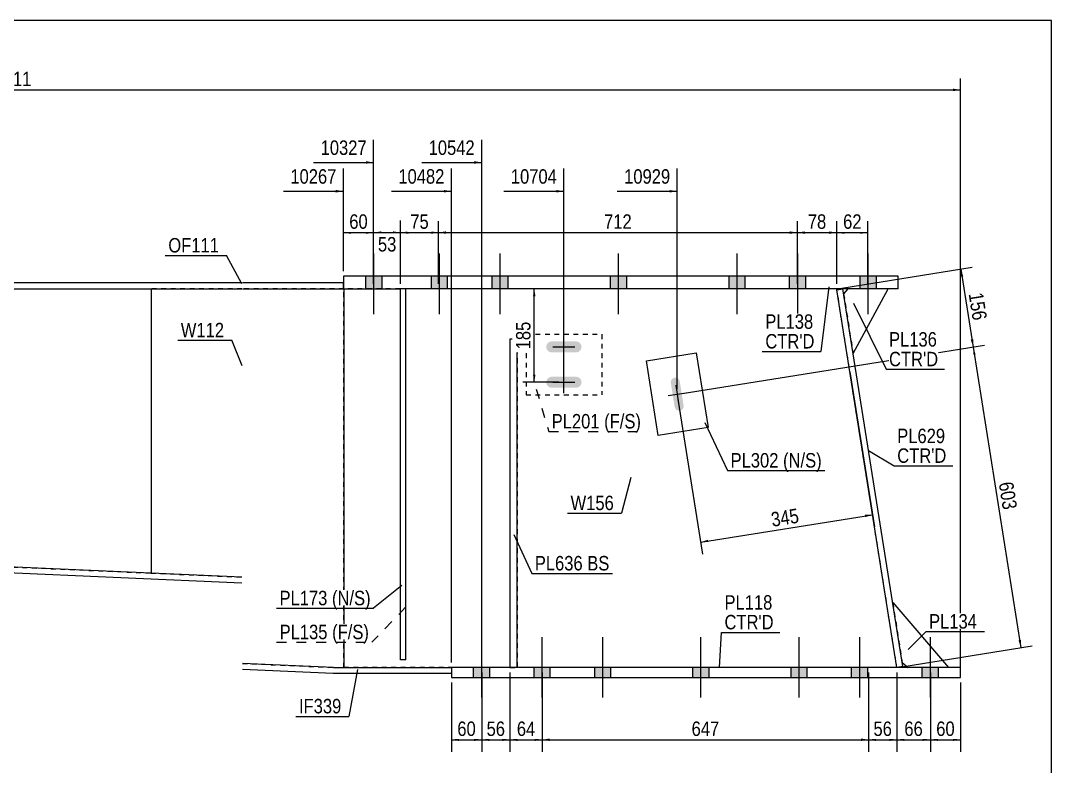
# Model space of a CAD drawing. Header units: millimetres. Extents: x -318 to 94, y -164 to 123.
# Drawn here: x -110.3 to 94, y -24.8 to 123 of the extents above; entities that cross this region are included whole.
import ezdxf

# ---------------------------------------------------------------- set-up
doc = ezdxf.new("R2010")
doc.units = ezdxf.units.MM
doc.linetypes.add('DXK_LINE_DOT1', pattern=[1.8814, 0.9407, -0.9407])
doc.linetypes.add('DXK_LINE_DOT2', pattern=[3.9198, 1.9599, -1.9599])
doc.styles.add('Arial Narrow', font='ARIALN.TTF', dxfattribs={"height": 0.2})

# ---------------------------------------------------------------- blocks, each defined once
blk = doc.blocks.new('Unknown-623327975-1210')
at = {"color": 5, "linetype": 'Continuous'}
for p, q in [((94.02, 122.96), (-315.98, 122.96)), ((94.02, -164.04), (94.02, 122.96))]:
    blk.add_line(p, q, dxfattribs=at)
blk = doc.blocks.new('Bolt-623327975-1234 - 1231')
at = {"linetype": 'Continuous'}
for points in [[(0.55, 57.55), (0.79, 57.91), (0.87, 58.33), (0.79, 58.75), (0.55, 59.1), (0.19, 59.34), (-0.23, 59.43), (-5.03, 59.43), (-5.45, 59.34), (-5.8, 59.1), (-6.04, 58.75), (-6.13, 58.33), (-6.04, 57.91), (-5.8, 57.55), (-5.45, 57.31), (-5.03, 57.23), (-0.23, 57.23), (0.19, 57.31)], [(0.55, 50.55), (0.79, 50.91), (0.87, 51.33), (0.79, 51.75), (0.55, 52.1), (0.19, 52.34), (-0.23, 52.43), (-5.03, 52.43), (-5.45, 52.34), (-5.8, 52.1), (-6.04, 51.75), (-6.13, 51.33), (-6.04, 50.91), (-5.8, 50.55), (-5.45, 50.31), (-5.03, 50.23), (-0.23, 50.23), (0.19, 50.31)]]:
    blk.add_hatch(color=3, dxfattribs=at).paths.add_polyline_path(points)
at = {"color": 3, "linetype": 'Continuous'}
for p, q in [((-2.63, 56.13), (-2.63, 60.53)), ((-4.83, 58.33), (-0.43, 58.33)), ((-2.63, 49.13), (-2.63, 53.53)), ((-4.83, 51.33), (-0.43, 51.33))]:
    blk.add_line(p, q, dxfattribs=at)
blk = doc.blocks.new('Part-623327975-1257 - 1231')
at = {"color": 7, "linetype": 'DXK_LINE_DOT1'}
for p, q in [((-10.13, 60.83), (-10.13, 48.83)), ((-10.13, 60.83), (4.87, 60.83)), ((4.87, 60.83), (4.87, 48.83)), ((-10.13, 48.83), (4.87, 48.83))]:
    blk.add_line(p, q, dxfattribs=at)
blk = doc.blocks.new('Part-623327975-1428 - 1231')
at = {"color": 7, "linetype": 'DXK_LINE_DOT1'}
for p, q in [((-132.5, 69.83), (-84.45, 69.83)), ((-132.5, 15.63), (-84.45, 13.52))]:
    blk.add_line(p, q, dxfattribs=at)
at = {"color": 2, "linetype": 'Continuous'}
blk.add_line((-84.45, 69.83), (-84.45, 13.52), dxfattribs=at)
blk = doc.blocks.new('Part-623327975-1364 - 1231')
at = {"color": 2, "linetype": 'Continuous'}
for p, q in [((51.49, 69.64), (52.67, 69.83)), ((63.38, -5.17), (51.49, 69.64)), ((64.57, -4.98), (52.67, 69.83)), ((64.57, -4.98), (63.38, -5.17))]:
    blk.add_line(p, q, dxfattribs=at)
blk = doc.blocks.new('Part-623327975-1668 - 1231')
at = {"color": 2, "linetype": 'Continuous'}
for p, q in [((53.67, 69.83), (52.83, 68.84)), ((54.71, 56.99), (61.67, 69.83))]:
    blk.add_line(p, q, dxfattribs=at)
at = {"color": 7, "linetype": 'DXK_LINE_DOT1'}
for p, q in [((61.67, 69.83), (53.67, 69.83)), ((52.83, 68.84), (54.71, 56.99))]:
    blk.add_line(p, q, dxfattribs=at)
blk = doc.blocks.new('Bolt-623327975-1366 - 1231')
at = {"linetype": 'Continuous'}
for points in [[(-17.32, -5.17), (-20.52, -5.17), (-20.52, -7.17), (-17.32, -7.17)], [(-17.32, -5.17), (-20.52, -5.17), (-20.52, -7.17), (-17.32, -7.17)], [(-5.32, -5.17), (-8.52, -5.17), (-8.52, -7.17), (-5.32, -7.17)], [(-5.32, -5.17), (-8.52, -5.17), (-8.52, -7.17), (-5.32, -7.17)], [(6.68, -5.17), (3.48, -5.17), (3.48, -7.17), (6.68, -7.17)], [(6.68, -5.17), (3.48, -5.17), (3.48, -7.17), (6.68, -7.17)], [(26.15, -5.17), (22.95, -5.17), (22.95, -7.17), (26.15, -7.17)], [(26.15, -5.17), (22.95, -5.17), (22.95, -7.17), (26.15, -7.17)], [(45.62, -5.17), (42.42, -5.17), (42.42, -7.17), (45.62, -7.17)], [(45.62, -5.17), (42.42, -5.17), (42.42, -7.17), (45.62, -7.17)], [(57.62, -5.17), (54.42, -5.17), (54.42, -7.17), (57.62, -7.17)], [(57.62, -5.17), (54.42, -5.17), (54.42, -7.17), (57.62, -7.17)], [(71.62, -5.17), (68.42, -5.17), (68.42, -7.17), (71.62, -7.17)], [(71.62, -5.17), (68.42, -5.17), (68.42, -7.17), (71.62, -7.17)]]:
    blk.add_hatch(color=3, dxfattribs=at).paths.add_polyline_path(points)
at = {"color": 3, "linetype": 'Continuous'}
for p, q in [((-18.92, -11.15), (-18.92, 0.83)), ((-18.92, -11.15), (-18.92, 0.83)), ((-6.92, -11.15), (-6.92, 0.83)), ((-6.92, -11.15), (-6.92, 0.83)), ((5.08, -11.15), (5.08, 0.83)), ((5.08, -11.15), (5.08, 0.83)), ((24.55, -11.15), (24.55, 0.83)), ((24.55, -11.15), (24.55, 0.83)), ((44.02, -11.15), (44.02, 0.83)), ((44.02, -11.15), (44.02, 0.83)), ((56.02, -11.15), (56.02, 0.83)), ((56.02, -11.15), (56.02, 0.83)), ((70.02, -11.15), (70.02, 0.83)), ((70.02, -11.15), (70.02, 0.83)), ((-20.52, -7.17), (-20.52, -5.17)), ((-20.52, -7.17), (-20.52, -5.17)), ((-17.32, -7.17), (-17.32, -5.17)), ((-17.32, -7.17), (-17.32, -5.17)), ((-8.52, -7.17), (-8.52, -5.17)), ((-8.52, -7.17), (-8.52, -5.17)), ((-5.32, -7.17), (-5.32, -5.17)), ((-5.32, -7.17), (-5.32, -5.17)), ((3.48, -7.17), (3.48, -5.17)), ((3.48, -7.17), (3.48, -5.17)), ((6.68, -7.17), (6.68, -5.17)), ((6.68, -7.17), (6.68, -5.17)), ((22.95, -7.17), (22.95, -5.17)), ((22.95, -7.17), (22.95, -5.17)), ((26.15, -7.17), (26.15, -5.17)), ((26.15, -7.17), (26.15, -5.17)), ((42.42, -7.17), (42.42, -5.17)), ((42.42, -7.17), (42.42, -5.17)), ((45.62, -7.17), (45.62, -5.17)), ((45.62, -7.17), (45.62, -5.17)), ((54.42, -7.17), (54.42, -5.17)), ((54.42, -7.17), (54.42, -5.17)), ((57.62, -7.17), (57.62, -5.17)), ((57.62, -7.17), (57.62, -5.17)), ((68.42, -7.17), (68.42, -5.17)), ((68.42, -7.17), (68.42, -5.17)), ((71.62, -7.17), (71.62, -5.17)), ((71.62, -7.17), (71.62, -5.17))]:
    blk.add_line(p, q, dxfattribs=at)
blk = doc.blocks.new('Bolt-623327975-1368 - 1231')
at = {"linetype": 'Continuous'}
blk.add_hatch(color=3, dxfattribs=at).paths.add_polyline_path([(19.68, 45.87), (20, 45.72), (20.35, 45.71), (20.68, 45.83), (20.94, 46.07), (21.09, 46.39), (21.1, 46.74), (20.35, 51.48), (20.22, 51.81), (19.99, 52.07), (19.67, 52.21), (19.32, 52.23), (18.99, 52.1), (18.73, 51.87), (18.58, 51.55), (18.57, 51.2), (19.32, 46.46), (19.44, 46.13)])
at = {"color": 3, "linetype": 'Continuous'}
for p, q in [((18.06, 48.68), (21.61, 49.25)), ((19.55, 50.74), (20.12, 47.19))]:
    blk.add_line(p, q, dxfattribs=at)
blk = doc.blocks.new('Part-623327975-1763 - 1231')
at = {"color": 2, "linetype": 'Continuous'}
for p, q in [((76.02, -5.17), (-24.92, -5.17)), ((-24.92, -5.17), (-24.92, -7.17)), ((76.02, -7.17), (76.02, -5.17)), ((-24.92, -7.17), (76.02, -7.17))]:
    blk.add_line(p, q, dxfattribs=at)
blk = doc.blocks.new('Part-623327975-1412 - 1231')
at = {"color": 2, "linetype": 'Continuous'}
for p, q in [((-114.45, 14.84), (-114.5, 13.64)), ((-66.45, 12.73), (-114.45, 14.84)), ((-66.45, 11.53), (-114.5, 13.64)), ((-48.32, -5.17), (-66.35, -4.38)), ((-48.35, -6.37), (-66.35, -5.58)), ((-48.32, -5.17), (-24.92, -5.17)), ((-24.92, -6.37), (-48.35, -6.37))]:
    blk.add_line(p, q, dxfattribs=at)
at = {"color": 7, "linetype": 'DXK_LINE_DOT1'}
blk.add_line((-24.92, -5.17), (-24.92, -6.37), dxfattribs=at)
blk = doc.blocks.new('Part-623327975-1462 - 1231')
at = {"color": 2, "linetype": 'Continuous'}
for p, q in [((13.72, 55.59), (23.59, 57.16)), ((16.07, 40.77), (13.72, 55.59)), ((23.59, 57.16), (25.95, 42.34)), ((25.95, 42.34), (16.07, 40.77))]:
    blk.add_line(p, q, dxfattribs=at)
blk = doc.blocks.new('Part-623327975-1484 - 1231')
at = {"color": 2, "linetype": 'Continuous'}
for p, q in [((-66.45, 71.03), (-114.45, 71.03)), ((-114.45, 69.83), (-114.45, 71.03)), ((-114.45, 69.83), (-66.45, 69.83)), ((-46.34, 71.03), (-66.35, 71.03)), ((-66.35, 69.83), (-46.34, 69.83)), ((-46.34, 69.83), (-46.34, 71.03))]:
    blk.add_line(p, q, dxfattribs=at)
blk = doc.blocks.new('Bolt-623327975-1485 - 1231')
at = {"linetype": 'Continuous'}
for points in [[(-38.74, 72.33), (-41.94, 72.33), (-41.94, 69.83), (-38.74, 69.83)], [(-38.74, 72.33), (-41.94, 72.33), (-41.94, 69.83), (-38.74, 69.83)], [(-25.74, 72.33), (-28.94, 72.33), (-28.94, 69.83), (-25.74, 69.83)], [(-25.74, 72.33), (-28.94, 72.33), (-28.94, 69.83), (-25.74, 69.83)], [(-13.74, 72.33), (-16.94, 72.33), (-16.94, 69.83), (-13.74, 69.83)], [(-13.74, 72.33), (-16.94, 72.33), (-16.94, 69.83), (-13.74, 69.83)], [(9.76, 72.33), (6.56, 72.33), (6.56, 69.83), (9.76, 69.83)], [(9.76, 72.33), (6.56, 72.33), (6.56, 69.83), (9.76, 69.83)], [(33.26, 72.33), (30.06, 72.33), (30.06, 69.83), (33.26, 69.83)], [(33.26, 72.33), (30.06, 72.33), (30.06, 69.83), (33.26, 69.83)], [(45.26, 72.33), (42.06, 72.33), (42.06, 69.83), (45.26, 69.83)], [(45.26, 72.33), (42.06, 72.33), (42.06, 69.83), (45.26, 69.83)], [(59.26, 72.33), (56.06, 72.33), (56.06, 69.83), (59.26, 69.83)], [(59.26, 72.33), (56.06, 72.33), (56.06, 69.83), (59.26, 69.83)]]:
    blk.add_hatch(color=3, dxfattribs=at).paths.add_polyline_path(points)
at = {"color": 3, "linetype": 'Continuous'}
for p, q in [((-40.34, 76.8), (-40.34, 64.83)), ((-40.34, 76.8), (-40.34, 64.83)), ((-27.34, 76.8), (-27.34, 64.83)), ((-27.34, 76.8), (-27.34, 64.83)), ((-15.34, 76.8), (-15.34, 64.83)), ((-15.34, 76.8), (-15.34, 64.83)), ((8.16, 76.8), (8.16, 64.83)), ((8.16, 76.8), (8.16, 64.83)), ((31.66, 76.8), (31.66, 64.83)), ((31.66, 76.8), (31.66, 64.83)), ((43.66, 76.8), (43.66, 64.83)), ((43.66, 76.8), (43.66, 64.83)), ((57.66, 76.8), (57.66, 64.83)), ((57.66, 76.8), (57.66, 64.83)), ((-41.94, 72.33), (-41.94, 69.83)), ((-41.94, 72.33), (-41.94, 69.83)), ((-38.74, 72.33), (-38.74, 69.83)), ((-38.74, 72.33), (-38.74, 69.83)), ((-28.94, 72.33), (-28.94, 69.83)), ((-28.94, 72.33), (-28.94, 69.83)), ((-25.74, 72.33), (-25.74, 69.83)), ((-25.74, 72.33), (-25.74, 69.83)), ((-16.94, 72.33), (-16.94, 69.83)), ((-16.94, 72.33), (-16.94, 69.83)), ((-13.74, 72.33), (-13.74, 69.83)), ((-13.74, 72.33), (-13.74, 69.83)), ((6.56, 72.33), (6.56, 69.83)), ((6.56, 72.33), (6.56, 69.83)), ((9.76, 72.33), (9.76, 69.83)), ((9.76, 72.33), (9.76, 69.83)), ((30.06, 72.33), (30.06, 69.83)), ((30.06, 72.33), (30.06, 69.83)), ((33.26, 72.33), (33.26, 69.83)), ((33.26, 72.33), (33.26, 69.83)), ((42.06, 72.33), (42.06, 69.83)), ((42.06, 72.33), (42.06, 69.83)), ((45.26, 72.33), (45.26, 69.83)), ((45.26, 72.33), (45.26, 69.83)), ((56.06, 72.33), (56.06, 69.83)), ((56.06, 72.33), (56.06, 69.83)), ((59.26, 72.33), (59.26, 69.83)), ((59.26, 72.33), (59.26, 69.83))]:
    blk.add_line(p, q, dxfattribs=at)
blk = doc.blocks.new('Part-623327975-1512 - 1231')
at = {"color": 2, "linetype": 'Continuous'}
for p, q in [((-11.92, 59.83), (-13.32, 59.83)), ((-13.32, 59.83), (-13.32, -5.17)), ((-11.92, -5.17), (-11.92, 59.83))]:
    blk.add_line(p, q, dxfattribs=at)
at = {"color": 7, "linetype": 'DXK_LINE_DOT1'}
blk.add_line((-13.32, -5.17), (-11.92, -5.17), dxfattribs=at)
blk = doc.blocks.new('Part-623327975-1534 - 1231')
at = {"color": 7, "linetype": 'DXK_LINE_DOT1'}
for p, q in [((-11.92, 59.83), (-13.32, 59.83)), ((-13.32, 59.83), (-13.32, -5.17)), ((-11.92, 59.83), (-11.92, -5.17))]:
    blk.add_line(p, q, dxfattribs=at)
blk = doc.blocks.new('Part-623327975-1556 - 1231')
at = {"color": 2, "linetype": 'Continuous'}
for p, q in [((-33.99, 69.83), (-34.99, 69.83)), ((-34.99, -3.67), (-34.99, 69.83)), ((-33.99, -3.67), (-33.99, 69.83)), ((-33.99, -3.67), (-34.99, -3.67))]:
    blk.add_line(p, q, dxfattribs=at)
blk = doc.blocks.new('Part-623327975-1578 - 1231')
at = {"color": 7, "linetype": 'DXK_LINE_DOT1'}
for p, q in [((-33.99, 69.83), (-34.99, 69.83)), ((-34.99, -3.67), (-34.99, 69.83)), ((-33.99, -3.67), (-33.99, 69.83)), ((-33.99, -3.67), (-34.99, -3.67))]:
    blk.add_line(p, q, dxfattribs=at)
blk = doc.blocks.new('Part-623327975-1734 - 1231')
at = {"color": 2, "linetype": 'Continuous'}
blk.add_line((-84.45, 69.83), (-84.45, 13.52), dxfattribs=at)
at = {"color": 7, "linetype": 'DXK_LINE_DOT1'}
for p, q in [((-66.45, 69.83), (-84.45, 69.83)), ((-46.24, 69.83), (-66.35, 69.83)), ((-46.24, -5.17), (-46.24, 69.83)), ((-84.45, 13.52), (-66.45, 12.73)), ((-66.35, -4.38), (-48.32, -5.17)), ((-48.32, -5.17), (-46.24, -5.17))]:
    blk.add_line(p, q, dxfattribs=at)
blk = doc.blocks.new('Part-623327975-1690 - 1231')
at = {"color": 2, "linetype": 'Continuous'}
for p, q in [((-46.24, 69.83), (-46.24, -5.17)), ((51.49, 69.64), (51.46, 69.83))]:
    blk.add_line(p, q, dxfattribs=at)
at = {"color": 7, "linetype": 'DXK_LINE_DOT1'}
for p, q in [((51.46, 69.83), (-46.24, 69.83)), ((63.38, -5.17), (51.49, 69.64)), ((-13.32, -5.17), (-46.24, -5.17)), ((63.38, -5.17), (-11.92, -5.17))]:
    blk.add_line(p, q, dxfattribs=at)
blk = doc.blocks.new('Part-623327975-1792 - 1231')
at = {"color": 2, "linetype": 'Continuous'}
for p, q in [((63.66, 72.33), (-46.34, 72.33)), ((-46.34, 72.33), (-46.34, 69.83)), ((63.66, 69.83), (63.66, 72.33)), ((-46.34, 69.83), (-34.99, 69.83)), ((63.66, 69.83), (-33.99, 69.83))]:
    blk.add_line(p, q, dxfattribs=at)
blk = doc.blocks.new('Part-623327975-3470 - 1231')
at = {"color": 2, "linetype": 'Continuous'}
for p, q in [((62.56, 7.67), (73.6, -5.17)), ((64.44, -4.19), (65.6, -5.17))]:
    blk.add_line(p, q, dxfattribs=at)
at = {"color": 7, "linetype": 'DXK_LINE_DOT1'}
for p, q in [((62.56, 7.67), (64.44, -4.19)), ((73.6, -5.17), (65.6, -5.17))]:
    blk.add_line(p, q, dxfattribs=at)
blk = doc.blocks.new('StraightDimension-623327975-3009 - 1231')
at = {"linetype": 'Continuous'}
blk.add_hatch(color=7, dxfattribs=at).paths.add_polyline_path([(-41.84, 95.11), (-40.34, 94.86), (-41.84, 94.61)])
at = {"color": 7, "linetype": 'Continuous'}
for p, q in [((-40.34, 70.83), (-40.34, 99.36)), ((-52.23, 94.86), (-40.34, 94.86))]:
    blk.add_line(p, q, dxfattribs=at)
at = {"color": 0}
blk.add_wipeout([(-41.11, 95.76), (-41.11, 99.96), (-51.45, 99.96), (-51.45, 95.76)], dxfattribs=at)
at = {"color": 3, "style": 'Arial Narrow'}
blk.add_text('10327', height=2.863, dxfattribs=at).set_placement((-50.85, 96.36))
blk = doc.blocks.new('StraightDimension-623327975-2050 - 1231')
at = {"linetype": 'Continuous'}
for points in [[(-33.49, 80.72), (-34.99, 80.97), (-33.49, 81.22)], [(-28.99, 81.22), (-27.49, 80.97), (-28.99, 80.72)]]:
    blk.add_hatch(color=7, dxfattribs=at).paths.add_polyline_path(points)
at = {"color": 7, "linetype": 'Continuous'}
for p, q in [((-34.99, 70.83), (-34.99, 83.22)), ((-27.49, 70.8), (-27.49, 83.22)), ((-34.99, 80.97), (-27.49, 80.97))]:
    blk.add_line(p, q, dxfattribs=at)
at = {"color": 0}
blk.add_wipeout([(-28.81, 81.12), (-28.81, 85.32), (-33.67, 85.32), (-33.67, 81.12)], dxfattribs=at)
at = {"color": 3, "style": 'Arial Narrow'}
blk.add_text('75', height=2.863, dxfattribs=at).set_placement((-33.07, 81.72))
blk = doc.blocks.new('StraightDimension-623327975-2059 - 1231')
at = {"linetype": 'Continuous'}
for points in [[(-38.84, 80.72), (-40.34, 80.97), (-38.84, 81.22)], [(-36.49, 81.22), (-34.99, 80.97), (-36.49, 80.72)]]:
    blk.add_hatch(color=7, dxfattribs=at).paths.add_polyline_path(points)
at = {"color": 7, "linetype": 'Continuous'}
for p, q in [((-40.34, 70.83), (-40.34, 83.37)), ((-34.99, 70.83), (-34.99, 83.37)), ((-40.34, 80.97), (-34.99, 80.97))]:
    blk.add_line(p, q, dxfattribs=at)
at = {"color": 0}
blk.add_wipeout([(-35.23, 76.62), (-35.23, 80.82), (-40.09, 80.82), (-40.09, 76.62)], dxfattribs=at)
at = {"color": 3, "style": 'Arial Narrow'}
blk.add_text('53', height=2.863, dxfattribs=at).set_placement((-39.49, 77.22))
blk = doc.blocks.new('StraightDimension-623327975-2077 - 1231')
at = {"linetype": 'Continuous'}
for points in [[(-44.84, 80.72), (-46.34, 80.97), (-44.84, 81.22)], [(-41.84, 81.22), (-40.34, 80.97), (-41.84, 80.72)]]:
    blk.add_hatch(color=7, dxfattribs=at).paths.add_polyline_path(points)
at = {"color": 7, "linetype": 'Continuous'}
for p, q in [((-46.34, 73.33), (-46.34, 83.22)), ((-40.34, 70.83), (-40.34, 83.22)), ((-46.34, 80.97), (-40.34, 80.97))]:
    blk.add_line(p, q, dxfattribs=at)
at = {"color": 0}
blk.add_wipeout([(-40.91, 81.12), (-40.91, 85.32), (-45.77, 85.32), (-45.77, 81.12)], dxfattribs=at)
at = {"color": 3, "style": 'Arial Narrow'}
blk.add_text('60', height=2.863, dxfattribs=at).set_placement((-45.17, 81.72))
blk = doc.blocks.new('StraightDimension-623327975-2090 - 1231')
at = {"linetype": 'Continuous'}
for points in [[(52.96, 80.72), (51.46, 80.97), (52.96, 81.22)], [(56.16, 81.22), (57.66, 80.97), (56.16, 80.72)]]:
    blk.add_hatch(color=7, dxfattribs=at).paths.add_polyline_path(points)
at = {"color": 7, "linetype": 'Continuous'}
for p, q in [((51.46, 70.83), (51.46, 83.22)), ((57.66, 70.83), (57.66, 83.22)), ((51.46, 80.97), (57.66, 80.97))]:
    blk.add_line(p, q, dxfattribs=at)
at = {"color": 0}
blk.add_wipeout([(56.99, 81.12), (56.99, 85.32), (52.13, 85.32), (52.13, 81.12)], dxfattribs=at)
at = {"color": 3, "style": 'Arial Narrow'}
blk.add_text('62', height=2.863, dxfattribs=at).set_placement((52.73, 81.72))
blk = doc.blocks.new('StraightDimension-623327975-2103 - 1231')
at = {"linetype": 'Continuous'}
for points in [[(45.16, 80.72), (43.66, 80.97), (45.16, 81.22)], [(49.96, 81.22), (51.46, 80.97), (49.96, 80.72)]]:
    blk.add_hatch(color=7, dxfattribs=at).paths.add_polyline_path(points)
at = {"color": 7, "linetype": 'Continuous'}
for p, q in [((43.66, 70.8), (43.66, 83.22)), ((51.46, 70.83), (51.46, 83.22)), ((43.66, 80.97), (51.46, 80.97))]:
    blk.add_line(p, q, dxfattribs=at)
at = {"color": 0}
blk.add_wipeout([(49.99, 81.12), (49.99, 85.32), (45.13, 85.32), (45.13, 81.12)], dxfattribs=at)
at = {"color": 3, "style": 'Arial Narrow'}
blk.add_text('78', height=2.863, dxfattribs=at).set_placement((45.73, 81.72))
blk = doc.blocks.new('StraightDimension-623327975-2107 - 1231')
at = {"linetype": 'Continuous'}
for points in [[(-25.99, 80.72), (-27.49, 80.97), (-25.99, 81.22)], [(42.16, 81.22), (43.66, 80.97), (42.16, 80.72)]]:
    blk.add_hatch(color=7, dxfattribs=at).paths.add_polyline_path(points)
at = {"color": 7, "linetype": 'Continuous'}
for p, q in [((-27.49, 70.8), (-27.49, 83.22)), ((43.66, 70.8), (43.66, 83.22)), ((-27.49, 80.97), (43.66, 80.97))]:
    blk.add_line(p, q, dxfattribs=at)
at = {"color": 0}
blk.add_wipeout([(11.43, 81.12), (11.43, 85.32), (4.74, 85.32), (4.74, 81.12)], dxfattribs=at)
at = {"color": 3, "style": 'Arial Narrow'}
blk.add_text('712', height=2.863, dxfattribs=at).set_placement((5.34, 81.72))
blk = doc.blocks.new('StraightDimension-623327975-2111 - 1231')
at = {"linetype": 'Continuous'}
for points in [[(-11.82, -19.74), (-13.32, -19.49), (-11.82, -19.24)], [(-8.42, -19.24), (-6.92, -19.49), (-8.42, -19.74)]]:
    blk.add_hatch(color=7, dxfattribs=at).paths.add_polyline_path(points)
at = {"color": 7, "linetype": 'Continuous'}
for p, q in [((-13.32, -6.17), (-13.32, -21.89)), ((-6.92, -6.2), (-6.92, -21.89)), ((-13.32, -19.49), (-6.92, -19.49))]:
    blk.add_line(p, q, dxfattribs=at)
at = {"color": 0}
blk.add_wipeout([(-7.69, -19.34), (-7.69, -15.14), (-12.55, -15.14), (-12.55, -19.34)], dxfattribs=at)
at = {"color": 3, "style": 'Arial Narrow'}
blk.add_text('64', height=2.863, dxfattribs=at).set_placement((-11.95, -18.74))
blk = doc.blocks.new('StraightDimension-623327975-2120 - 1231')
at = {"linetype": 'Continuous'}
for points in [[(-17.42, -19.74), (-18.92, -19.49), (-17.42, -19.24)], [(-14.82, -19.24), (-13.32, -19.49), (-14.82, -19.74)]]:
    blk.add_hatch(color=7, dxfattribs=at).paths.add_polyline_path(points)
at = {"color": 7, "linetype": 'Continuous'}
for p, q in [((-18.92, -6.17), (-18.92, -21.89)), ((-13.32, -6.17), (-13.32, -21.89)), ((-18.92, -19.49), (-13.32, -19.49))]:
    blk.add_line(p, q, dxfattribs=at)
at = {"color": 0}
blk.add_wipeout([(-13.69, -19.34), (-13.69, -15.14), (-18.55, -15.14), (-18.55, -19.34)], dxfattribs=at)
at = {"color": 3, "style": 'Arial Narrow'}
blk.add_text('56', height=2.863, dxfattribs=at).set_placement((-17.95, -18.74))
blk = doc.blocks.new('StraightDimension-623327975-2138 - 1231')
at = {"linetype": 'Continuous'}
for points in [[(-23.42, -19.74), (-24.92, -19.49), (-23.42, -19.24)], [(-20.42, -19.24), (-18.92, -19.49), (-20.42, -19.74)]]:
    blk.add_hatch(color=7, dxfattribs=at).paths.add_polyline_path(points)
at = {"color": 7, "linetype": 'Continuous'}
for p, q in [((-24.92, -8.17), (-24.92, -21.89)), ((-18.92, -6.17), (-18.92, -21.89)), ((-24.92, -19.49), (-18.92, -19.49))]:
    blk.add_line(p, q, dxfattribs=at)
at = {"color": 0}
blk.add_wipeout([(-19.49, -19.34), (-19.49, -15.14), (-24.35, -15.14), (-24.35, -19.34)], dxfattribs=at)
at = {"color": 3, "style": 'Arial Narrow'}
blk.add_text('60', height=2.863, dxfattribs=at).set_placement((-23.75, -18.74))
blk = doc.blocks.new('StraightDimension-623327975-2151 - 1231')
at = {"linetype": 'Continuous'}
for points in [[(-5.42, -19.74), (-6.92, -19.49), (-5.42, -19.24)], [(56.28, -19.24), (57.78, -19.49), (56.28, -19.74)]]:
    blk.add_hatch(color=7, dxfattribs=at).paths.add_polyline_path(points)
at = {"color": 7, "linetype": 'Continuous'}
for p, q in [((-6.92, -6.2), (-6.92, -21.89)), ((57.78, -6.17), (57.78, -21.89)), ((-6.92, -19.49), (57.78, -19.49))]:
    blk.add_line(p, q, dxfattribs=at)
at = {"color": 0}
blk.add_wipeout([(28.77, -19.34), (28.77, -15.14), (22.09, -15.14), (22.09, -19.34)], dxfattribs=at)
at = {"color": 3, "style": 'Arial Narrow'}
blk.add_text('647', height=2.863, dxfattribs=at).set_placement((22.69, -18.74))
blk = doc.blocks.new('StraightDimension-623327975-2156 - 1231')
at = {"linetype": 'Continuous'}
for points in [[(71.52, -19.74), (70.02, -19.49), (71.52, -19.24)], [(74.52, -19.24), (76.02, -19.49), (74.52, -19.74)]]:
    blk.add_hatch(color=7, dxfattribs=at).paths.add_polyline_path(points)
at = {"color": 7, "linetype": 'Continuous'}
for p, q in [((70.02, -6.17), (70.02, -21.89)), ((76.02, -8.17), (76.02, -21.89)), ((70.02, -19.49), (76.02, -19.49))]:
    blk.add_line(p, q, dxfattribs=at)
at = {"color": 0}
blk.add_wipeout([(75.45, -19.34), (75.45, -15.14), (70.59, -15.14), (70.59, -19.34)], dxfattribs=at)
at = {"color": 3, "style": 'Arial Narrow'}
blk.add_text('60', height=2.863, dxfattribs=at).set_placement((71.19, -18.74))
blk = doc.blocks.new('StraightDimension-623327975-2169 - 1231')
at = {"linetype": 'Continuous'}
for points in [[(64.88, -19.74), (63.38, -19.49), (64.88, -19.24)], [(68.52, -19.24), (70.02, -19.49), (68.52, -19.74)]]:
    blk.add_hatch(color=7, dxfattribs=at).paths.add_polyline_path(points)
at = {"color": 7, "linetype": 'Continuous'}
for p, q in [((63.38, -6.17), (63.38, -21.89)), ((70.02, -6.17), (70.02, -21.89)), ((63.38, -19.49), (70.02, -19.49))]:
    blk.add_line(p, q, dxfattribs=at)
at = {"color": 0}
blk.add_wipeout([(69.13, -19.34), (69.13, -15.14), (64.27, -15.14), (64.27, -19.34)], dxfattribs=at)
at = {"color": 3, "style": 'Arial Narrow'}
blk.add_text('66', height=2.863, dxfattribs=at).set_placement((64.87, -18.74))
blk = doc.blocks.new('StraightDimension-623327975-2182 - 1231')
at = {"linetype": 'Continuous'}
for points in [[(59.28, -19.74), (57.78, -19.49), (59.28, -19.24)], [(61.88, -19.24), (63.38, -19.49), (61.88, -19.74)]]:
    blk.add_hatch(color=7, dxfattribs=at).paths.add_polyline_path(points)
at = {"color": 7, "linetype": 'Continuous'}
for p, q in [((57.78, -6.17), (57.78, -21.89)), ((63.38, -6.17), (63.38, -21.89)), ((57.78, -19.49), (63.38, -19.49))]:
    blk.add_line(p, q, dxfattribs=at)
at = {"color": 0}
blk.add_wipeout([(63.01, -19.34), (63.01, -15.14), (58.15, -15.14), (58.15, -19.34)], dxfattribs=at)
at = {"color": 3, "style": 'Arial Narrow'}
blk.add_text('56', height=2.863, dxfattribs=at).set_placement((58.75, -18.74))
blk = doc.blocks.new('StraightDimension-623327975-2933 - 1231')
at = {"linetype": 'Continuous'}
blk.add_hatch(color=7, dxfattribs=at).paths.add_polyline_path([(74.52, 109.49), (76.02, 109.24), (74.52, 108.99)])
at = {"color": 7, "linetype": 'Continuous'}
for p, q in [((76.02, -6.17), (76.02, 111.49)), ((-301.5, 109.24), (76.02, 109.24))]:
    blk.add_line(p, q, dxfattribs=at)
at = {"color": 0}
blk.add_wipeout([(-107.57, 109.39), (-107.57, 113.59), (-117.91, 113.59), (-117.91, 109.39)], dxfattribs=at)
at = {"color": 3, "style": 'Arial Narrow'}
blk.add_text('11511', height=2.863, dxfattribs=at).set_placement((-117.31, 109.99))
blk = doc.blocks.new('StraightDimension-623327975-2960 - 1231')
at = {"linetype": 'Continuous'}
for points in [[(57.05, 25.09), (58.57, 25.08), (57.13, 24.59)], [(26.02, 19.65), (24.5, 19.66), (25.94, 20.14)]]:
    blk.add_hatch(color=7, dxfattribs=at).paths.add_polyline_path(points)
at = {"color": 7, "linetype": 'Continuous'}
for p, q in [((54.07, 53.4), (58.95, 22.71)), ((19.99, 47.98), (24.87, 17.29)), ((24.5, 19.66), (58.57, 25.08))]:
    blk.add_line(p, q, dxfattribs=at)
at = {"color": 0}
blk.add_wipeout([(44.81, 23.04), (44.15, 27.19), (37.55, 26.14), (38.21, 21.99)], dxfattribs=at)
at = {"color": 3, "style": 'Arial Narrow'}
blk.add_text('345', height=2.863, rotation=9.0355, dxfattribs=at).set_placement((38.71, 22.68))
blk = doc.blocks.new('StraightDimension-623327975-3005 - 1231')
at = {"linetype": 'Continuous'}
blk.add_hatch(color=7, dxfattribs=at).paths.add_polyline_path([(18.33, 89.41), (19.83, 89.16), (18.33, 88.91)])
at = {"color": 7, "linetype": 'Continuous'}
for p, q in [((19.83, 49.97), (19.83, 93.66)), ((7.94, 89.16), (19.83, 89.16))]:
    blk.add_line(p, q, dxfattribs=at)
at = {"color": 0}
blk.add_wipeout([(19.06, 90.06), (19.06, 94.26), (8.72, 94.26), (8.72, 90.06)], dxfattribs=at)
at = {"color": 3, "style": 'Arial Narrow'}
blk.add_text('10929', height=2.863, dxfattribs=at).set_placement((9.32, 90.66))
blk = doc.blocks.new('StraightDimension-623327975-3006 - 1231')
at = {"linetype": 'Continuous'}
blk.add_hatch(color=7, dxfattribs=at).paths.add_polyline_path([(-4.13, 89.41), (-2.63, 89.16), (-4.13, 88.91)])
at = {"color": 7, "linetype": 'Continuous'}
for p, q in [((-2.63, 52.3), (-2.63, 93.66)), ((-14.52, 89.16), (-2.63, 89.16))]:
    blk.add_line(p, q, dxfattribs=at)
at = {"color": 0}
blk.add_wipeout([(-3.4, 90.06), (-3.4, 94.26), (-13.74, 94.26), (-13.74, 90.06)], dxfattribs=at)
at = {"color": 3, "style": 'Arial Narrow'}
blk.add_text('10704', height=2.863, dxfattribs=at).set_placement((-13.14, 90.66))
blk = doc.blocks.new('StraightDimension-623327975-3007 - 1231')
at = {"linetype": 'Continuous'}
blk.add_hatch(color=7, dxfattribs=at).paths.add_polyline_path([(-20.42, 95.11), (-18.92, 94.86), (-20.42, 94.61)])
at = {"color": 7, "linetype": 'Continuous'}
for p, q in [((-18.92, -6.17), (-18.92, 99.36)), ((-30.81, 94.86), (-18.92, 94.86))]:
    blk.add_line(p, q, dxfattribs=at)
at = {"color": 0}
blk.add_wipeout([(-19.7, 95.76), (-19.7, 99.96), (-30.04, 99.96), (-30.04, 95.76)], dxfattribs=at)
at = {"color": 3, "style": 'Arial Narrow'}
blk.add_text('10542', height=2.863, dxfattribs=at).set_placement((-29.44, 96.36))
blk = doc.blocks.new('StraightDimension-623327975-3008 - 1231')
at = {"linetype": 'Continuous'}
blk.add_hatch(color=7, dxfattribs=at).paths.add_polyline_path([(-26.42, 89.41), (-24.92, 89.16), (-26.42, 88.91)])
at = {"color": 7, "linetype": 'Continuous'}
for p, q in [((-24.92, -4.17), (-24.92, 93.66)), ((-36.81, 89.16), (-24.92, 89.16))]:
    blk.add_line(p, q, dxfattribs=at)
at = {"color": 0}
blk.add_wipeout([(-25.7, 90.06), (-25.7, 94.26), (-36.04, 94.26), (-36.04, 90.06)], dxfattribs=at)
at = {"color": 3, "style": 'Arial Narrow'}
blk.add_text('10482', height=2.863, dxfattribs=at).set_placement((-35.44, 90.66))
blk = doc.blocks.new('StraightDimension-623327975-3010 - 1231')
at = {"linetype": 'Continuous'}
blk.add_hatch(color=7, dxfattribs=at).paths.add_polyline_path([(-47.84, 89.41), (-46.34, 89.16), (-47.84, 88.91)])
at = {"color": 7, "linetype": 'Continuous'}
for p, q in [((-46.34, 73.33), (-46.34, 93.66)), ((-58.23, 89.16), (-46.34, 89.16))]:
    blk.add_line(p, q, dxfattribs=at)
at = {"color": 0}
blk.add_wipeout([(-47.11, 90.06), (-47.11, 94.26), (-57.45, 94.26), (-57.45, 90.06)], dxfattribs=at)
at = {"color": 3, "style": 'Arial Narrow'}
blk.add_text('10267', height=2.863, dxfattribs=at).set_placement((-56.85, 90.66))
blk = doc.blocks.new('StraightDimension-623327975-4069 - 1231')
at = {"linetype": 'Continuous'}
for points in [[(78.51, 56.78), (78.52, 58.3), (79, 56.86)], [(88, 0.26), (87.99, -1.26), (87.51, 0.18)]]:
    blk.add_hatch(color=7, dxfattribs=at).paths.add_polyline_path(points)
at = {"color": 7, "linetype": 'Continuous'}
for p, q in [((20.82, 49.12), (80.74, 58.65)), ((78.52, 58.3), (87.99, -1.26)), ((64.37, -5.02), (90.21, -0.91))]:
    blk.add_line(p, q, dxfattribs=at)
at = {"color": 0}
blk.add_wipeout([(83.93, 25.24), (88.08, 25.9), (87.03, 32.5), (82.88, 31.84)], dxfattribs=at)
at = {"color": 3, "style": 'Arial Narrow'}
blk.add_text('603', height=2.863, rotation=-80.9647, dxfattribs=at).set_placement((83.57, 31.35))
blk = doc.blocks.new('StraightDimension-623327975-4070 - 1231')
at = {"linetype": 'Continuous'}
for points in [[(76.05, 72.22), (76.07, 73.74), (76.55, 72.3)], [(78.53, 59.82), (78.52, 58.3), (78.04, 59.74)]]:
    blk.add_hatch(color=7, dxfattribs=at).paths.add_polyline_path(points)
at = {"color": 7, "linetype": 'Continuous'}
for p, q in [((52.45, 69.98), (78.29, 74.09)), ((76.07, 73.74), (78.52, 58.3)), ((20.82, 49.12), (80.74, 58.65))]:
    blk.add_line(p, q, dxfattribs=at)
at = {"color": 0}
blk.add_wipeout([(77.97, 62.74), (82.11, 63.4), (81.06, 70), (76.92, 69.34)], dxfattribs=at)
at = {"color": 3, "style": 'Arial Narrow'}
blk.add_text('156', height=2.863, rotation=-80.9647, dxfattribs=at).set_placement((77.6, 68.85))
blk = doc.blocks.new('StraightDimension-623327975-4117 - 1231')
at = {"linetype": 'Continuous'}
for points in [[(-8.75, 68.33), (-8.5, 69.83), (-8.25, 68.33)], [(-8.25, 52.83), (-8.5, 51.33), (-8.75, 52.83)]]:
    blk.add_hatch(color=7, dxfattribs=at).paths.add_polyline_path(points)
at = {"color": 7, "linetype": 'Continuous'}
for p, q in [((-3.63, 69.83), (-10.75, 69.83)), ((-8.5, 51.33), (-8.5, 69.83)), ((-3.63, 51.33), (-10.75, 51.33))]:
    blk.add_line(p, q, dxfattribs=at)
at = {"color": 0}
blk.add_wipeout([(-8.65, 63.92), (-12.85, 63.92), (-12.85, 57.24), (-8.65, 57.24)], dxfattribs=at)
at = {"color": 3, "style": 'Arial Narrow'}
blk.add_text('185', height=2.863, rotation=90.0002, dxfattribs=at).set_placement((-9.25, 57.84))
blk = doc.blocks.new('Mark-623327975-1408 - 1231')
at = {"color": 7, "linetype": 'Continuous'}
blk.add_line((-43.53, -5.56), (-45.23, -14.86), dxfattribs=at)
at = {"color": 0}
blk.add_wipeout([(-46.73, -14.26), (-46.73, -11.26), (-55.14, -11.26), (-55.14, -14.26)], dxfattribs=at)
blk.add_wipeout([(-46.73, -14.26), (-46.73, -11.26), (-55.14, -11.26), (-55.14, -14.26)], dxfattribs=at)
at = {"color": 7, "linetype": 'Continuous'}
blk.add_line((-55.74, -14.86), (-45.23, -14.86), dxfattribs=at)
at = {"color": 3, "style": 'Arial Narrow'}
blk.add_text('IF339', height=2.863, dxfattribs=at).set_placement((-55.14, -14.26))
blk = doc.blocks.new('Mark-623327975-1252 - 1231')
at = {"color": 0}
blk.add_wipeout([(4.46, 42.17), (4.46, 45.17), (-5.04, 45.17), (-5.04, 42.17)], dxfattribs=at)
blk.add_wipeout([(4.46, 42.17), (4.46, 45.17), (-5.04, 45.17), (-5.04, 42.17)], dxfattribs=at)
at = {"color": 7, "linetype": 'DXK_LINE_DOT2'}
blk.add_line((-8.1, 49.96), (-5.64, 41.57), dxfattribs=at)
at = {"color": 3, "style": 'Arial Narrow'}
blk.add_text('PL201', height=2.863, dxfattribs=at).set_placement((-5.04, 42.17))
at = {"color": 0}
blk.add_wipeout([(12.66, 42.17), (12.66, 45.17), (5.36, 45.17), (5.36, 42.17)], dxfattribs=at)
blk.add_wipeout([(12.66, 42.17), (12.66, 45.17), (5.36, 45.17), (5.36, 42.17)], dxfattribs=at)
at = {"color": 7, "linetype": 'DXK_LINE_DOT2'}
blk.add_line((-5.64, 41.57), (13.26, 41.57), dxfattribs=at)
at = {"color": 3, "style": 'Arial Narrow'}
for s, p in [('(F/', (5.36, 42.17)), ('S)', (9.37, 42.17))]:
    blk.add_text(s, height=2.863, dxfattribs=at).set_placement(p)
blk = doc.blocks.new('Mark-623327975-1360 - 1231')
at = {"color": 0}
blk.add_wipeout([(72.97, 39.26), (72.97, 42.26), (63.46, 42.26), (63.46, 39.26)], dxfattribs=at)
blk.add_wipeout([(72.97, 39.26), (72.97, 42.26), (63.46, 42.26), (63.46, 39.26)], dxfattribs=at)
blk.add_wipeout([(73.22, 35.36), (73.22, 38.36), (63.46, 38.36), (63.46, 35.36)], dxfattribs=at)
blk.add_wipeout([(73.22, 35.36), (73.22, 38.36), (63.46, 38.36), (63.46, 35.36)], dxfattribs=at)
at = {"color": 7, "linetype": 'Continuous'}
for p, q in [((57.77, 37.78), (62.86, 34.76)), ((62.86, 34.76), (74.47, 34.76))]:
    blk.add_line(p, q, dxfattribs=at)
at = {"color": 3, "style": 'Arial Narrow'}
blk.add_text('PL629', height=2.863, dxfattribs=at).set_placement((63.46, 39.26))
at = {"color": 1, "style": 'Arial Narrow'}
blk.add_text("CTR'D", height=2.863, dxfattribs=at).set_placement((63.46, 35.36))
blk = doc.blocks.new('MarkSet-623327975-2300 - 1231')
at = {"color": 0}
blk.add_wipeout([(1.11, 14.05), (1.11, 17.05), (-8.39, 17.05), (-8.39, 14.05)], dxfattribs=at)
blk.add_wipeout([(1.11, 14.05), (1.11, 17.05), (-8.39, 17.05), (-8.39, 14.05)], dxfattribs=at)
at = {"color": 7, "linetype": 'Continuous'}
blk.add_line((-12.53, 21.19), (-8.99, 13.45), dxfattribs=at)
at = {"color": 3, "style": 'Arial Narrow'}
blk.add_text('PL636', height=2.863, dxfattribs=at).set_placement((-8.39, 14.05))
at = {"color": 0}
blk.add_wipeout([(6.4, 14.05), (6.4, 17.05), (2.01, 17.05), (2.01, 14.05)], dxfattribs=at)
blk.add_wipeout([(6.4, 14.05), (6.4, 17.05), (2.01, 17.05), (2.01, 14.05)], dxfattribs=at)
at = {"color": 7, "linetype": 'Continuous'}
blk.add_line((-8.99, 13.45), (7, 13.45), dxfattribs=at)
at = {"color": 3, "style": 'Arial Narrow'}
blk.add_text('BS', height=2.863, dxfattribs=at).set_placement((2.01, 14.05))
blk = doc.blocks.new('Mark-623327975-1458 - 1231')
at = {"color": 0}
blk.add_wipeout([(39.92, 34.43), (39.92, 37.43), (30.42, 37.43), (30.42, 34.43)], dxfattribs=at)
blk.add_wipeout([(39.92, 34.43), (39.92, 37.43), (30.42, 37.43), (30.42, 34.43)], dxfattribs=at)
at = {"color": 7, "linetype": 'Continuous'}
blk.add_line((25.3, 43.33), (29.82, 33.83), dxfattribs=at)
at = {"color": 3, "style": 'Arial Narrow'}
blk.add_text('PL302', height=2.863, dxfattribs=at).set_placement((30.42, 34.43))
at = {"color": 0}
blk.add_wipeout([(48.49, 34.43), (48.49, 37.43), (40.82, 37.43), (40.82, 34.43)], dxfattribs=at)
blk.add_wipeout([(48.49, 34.43), (48.49, 37.43), (40.82, 37.43), (40.82, 34.43)], dxfattribs=at)
at = {"color": 7, "linetype": 'Continuous'}
blk.add_line((29.82, 33.83), (49.09, 33.83), dxfattribs=at)
at = {"color": 3, "style": 'Arial Narrow'}
for s, p in [('(N/', (40.82, 34.43)), ('S)', (45.2, 34.43))]:
    blk.add_text(s, height=2.863, dxfattribs=at).set_placement(p)
blk = doc.blocks.new('Mark-623327975-1480 - 1231')
at = {"color": 7, "linetype": 'Continuous'}
blk.add_line((-66.45, 70.85), (-69.49, 76.43), dxfattribs=at)
at = {"color": 0}
blk.add_wipeout([(-70.99, 77.03), (-70.99, 80.03), (-81.04, 80.03), (-81.04, 77.03)], dxfattribs=at)
blk.add_wipeout([(-70.99, 77.03), (-70.99, 80.03), (-81.04, 80.03), (-81.04, 77.03)], dxfattribs=at)
at = {"color": 7, "linetype": 'Continuous'}
blk.add_line((-81.64, 76.43), (-69.49, 76.43), dxfattribs=at)
at = {"color": 3, "style": 'Arial Narrow'}
blk.add_text('OF111', height=2.863, dxfattribs=at).set_placement((-81.04, 77.03))
blk = doc.blocks.new('Mark-623327975-1788 - 1231')
at = {"color": 7, "linetype": 'Continuous'}
blk.add_line((49.92, 70.2), (48.31, 57.41), dxfattribs=at)
at = {"color": 0}
blk.add_wipeout([(46.81, 61.91), (46.81, 64.91), (37.31, 64.91), (37.31, 61.91)], dxfattribs=at)
blk.add_wipeout([(46.81, 61.91), (46.81, 64.91), (37.31, 64.91), (37.31, 61.91)], dxfattribs=at)
blk.add_wipeout([(47.06, 58.01), (47.06, 61.01), (37.31, 61.01), (37.31, 58.01)], dxfattribs=at)
blk.add_wipeout([(47.06, 58.01), (47.06, 61.01), (37.31, 61.01), (37.31, 58.01)], dxfattribs=at)
at = {"color": 7, "linetype": 'Continuous'}
blk.add_line((36.71, 57.41), (48.31, 57.41), dxfattribs=at)
at = {"color": 3, "style": 'Arial Narrow'}
blk.add_text('PL138', height=2.863, dxfattribs=at).set_placement((37.31, 61.91))
at = {"color": 1, "style": 'Arial Narrow'}
blk.add_text("CTR'D", height=2.863, dxfattribs=at).set_placement((37.31, 58.01))
blk = doc.blocks.new('Mark-623327975-3498 - 1231')
at = {"color": 0}
blk.add_wipeout([(79.27, 2.53), (79.27, 5.53), (69.77, 5.53), (69.77, 2.53)], dxfattribs=at)
blk.add_wipeout([(79.27, 2.53), (79.27, 5.53), (69.77, 5.53), (69.77, 2.53)], dxfattribs=at)
at = {"color": 7, "linetype": 'Continuous'}
for p, q in [((65.63, -1.6), (69.17, 1.93)), ((69.17, 1.93), (80.77, 1.93))]:
    blk.add_line(p, q, dxfattribs=at)
at = {"color": 3, "style": 'Arial Narrow'}
blk.add_text('PL134', height=2.863, dxfattribs=at).set_placement((69.77, 2.53))
blk = doc.blocks.new('Mark-623327975-1552 - 1231')
at = {"color": 0}
blk.add_wipeout([(-49.5, 7.15), (-49.5, 10.15), (-59, 10.15), (-59, 7.15)], dxfattribs=at)
blk.add_wipeout([(-49.5, 7.15), (-49.5, 10.15), (-59, 10.15), (-59, 7.15)], dxfattribs=at)
at = {"color": 3, "style": 'Arial Narrow'}
blk.add_text('PL173', height=2.863, dxfattribs=at).set_placement((-59, 7.15))
at = {"color": 0}
blk.add_wipeout([(-40.94, 7.15), (-40.94, 10.15), (-48.6, 10.15), (-48.6, 7.15)], dxfattribs=at)
blk.add_wipeout([(-40.94, 7.15), (-40.94, 10.15), (-48.6, 10.15), (-48.6, 7.15)], dxfattribs=at)
at = {"color": 7, "linetype": 'Continuous'}
for p in [(-34.76, 11.06), (-59.6, 6.55)]:
    blk.add_line(p, (-40.34, 6.55), dxfattribs=at)
at = {"color": 3, "style": 'Arial Narrow'}
for s, p in [('(N/', (-48.6, 7.15)), ('S)', (-44.22, 7.15))]:
    blk.add_text(s, height=2.863, dxfattribs=at).set_placement(p)
blk = doc.blocks.new('Mark-623327975-1574 - 1231')
at = {"color": 0}
blk.add_wipeout([(-49.47, 0.43), (-49.47, 3.43), (-58.98, 3.43), (-58.98, 0.43)], dxfattribs=at)
blk.add_wipeout([(-49.47, 0.43), (-49.47, 3.43), (-58.98, 3.43), (-58.98, 0.43)], dxfattribs=at)
at = {"color": 3, "style": 'Arial Narrow'}
blk.add_text('PL135', height=2.863, dxfattribs=at).set_placement((-58.98, 0.43))
at = {"color": 0}
blk.add_wipeout([(-41.27, 0.43), (-41.27, 3.43), (-48.57, 3.43), (-48.57, 0.43)], dxfattribs=at)
blk.add_wipeout([(-41.27, 0.43), (-41.27, 3.43), (-48.57, 3.43), (-48.57, 0.43)], dxfattribs=at)
at = {"color": 7, "linetype": 'DXK_LINE_DOT2'}
for p in [(-34.01, 6.74), (-59.58, -0.17)]:
    blk.add_line(p, (-40.67, -0.17), dxfattribs=at)
at = {"color": 3, "style": 'Arial Narrow'}
for s, p in [('(F/', (-48.57, 0.43)), ('S)', (-44.56, 0.43))]:
    blk.add_text(s, height=2.863, dxfattribs=at).set_placement(p)
blk = doc.blocks.new('Mark-623327975-1664 - 1231')
at = {"color": 0}
blk.add_wipeout([(71.33, 58.39), (71.33, 61.39), (61.83, 61.39), (61.83, 58.39)], dxfattribs=at)
blk.add_wipeout([(71.33, 58.39), (71.33, 61.39), (61.83, 61.39), (61.83, 58.39)], dxfattribs=at)
blk.add_wipeout([(71.58, 54.49), (71.58, 57.49), (61.83, 57.49), (61.83, 54.49)], dxfattribs=at)
blk.add_wipeout([(71.58, 54.49), (71.58, 57.49), (61.83, 57.49), (61.83, 54.49)], dxfattribs=at)
at = {"color": 7, "linetype": 'Continuous'}
for p, q in [((54.8, 66.96), (61.23, 53.89)), ((61.23, 53.89), (72.83, 53.89))]:
    blk.add_line(p, q, dxfattribs=at)
at = {"color": 3, "style": 'Arial Narrow'}
blk.add_text('PL136', height=2.863, dxfattribs=at).set_placement((61.83, 58.39))
at = {"color": 1, "style": 'Arial Narrow'}
blk.add_text("CTR'D", height=2.863, dxfattribs=at).set_placement((61.83, 54.49))
blk = doc.blocks.new('Mark-623327975-1686 - 1231')
at = {"color": 7, "linetype": 'Continuous'}
blk.add_line((10.65, 32.45), (8.79, 25.39), dxfattribs=at)
at = {"color": 0}
blk.add_wipeout([(7.29, 25.99), (7.29, 28.99), (-1.3, 28.99), (-1.3, 25.99)], dxfattribs=at)
blk.add_wipeout([(7.29, 25.99), (7.29, 28.99), (-1.3, 28.99), (-1.3, 25.99)], dxfattribs=at)
at = {"color": 7, "linetype": 'Continuous'}
blk.add_line((-1.9, 25.39), (8.79, 25.39), dxfattribs=at)
at = {"color": 3, "style": 'Arial Narrow'}
blk.add_text('W156', height=2.863, dxfattribs=at).set_placement((-1.3, 25.99))
blk = doc.blocks.new('Mark-623327975-1730 - 1231')
at = {"color": 7, "linetype": 'Continuous'}
blk.add_line((-66.43, 54.61), (-68.48, 59.63), dxfattribs=at)
at = {"color": 0}
blk.add_wipeout([(-69.98, 60.23), (-69.98, 63.23), (-78.57, 63.23), (-78.57, 60.23)], dxfattribs=at)
blk.add_wipeout([(-69.98, 60.23), (-69.98, 63.23), (-78.57, 63.23), (-78.57, 60.23)], dxfattribs=at)
at = {"color": 7, "linetype": 'Continuous'}
blk.add_line((-79.17, 59.63), (-68.48, 59.63), dxfattribs=at)
at = {"color": 3, "style": 'Arial Narrow'}
blk.add_text('W112', height=2.863, dxfattribs=at).set_placement((-78.57, 60.23))
blk = doc.blocks.new('Mark-623327975-1759 - 1231')
at = {"color": 0}
blk.add_wipeout([(38.71, 6.28), (38.71, 9.28), (29.21, 9.28), (29.21, 6.28)], dxfattribs=at)
blk.add_wipeout([(38.71, 6.28), (38.71, 9.28), (29.21, 9.28), (29.21, 6.28)], dxfattribs=at)
blk.add_wipeout([(38.96, 2.38), (38.96, 5.38), (29.21, 5.38), (29.21, 2.38)], dxfattribs=at)
blk.add_wipeout([(38.96, 2.38), (38.96, 5.38), (29.21, 5.38), (29.21, 2.38)], dxfattribs=at)
at = {"color": 7, "linetype": 'Continuous'}
for p, q in [((28.19, -5.17), (28.61, 1.78)), ((28.61, 1.78), (40.21, 1.78))]:
    blk.add_line(p, q, dxfattribs=at)
at = {"color": 3, "style": 'Arial Narrow'}
blk.add_text('PL118', height=2.863, dxfattribs=at).set_placement((29.21, 6.28))
at = {"color": 1, "style": 'Arial Narrow'}
blk.add_text("CTR'D", height=2.863, dxfattribs=at).set_placement((29.21, 2.38))

msp = doc.modelspace()

# ---------------------------------------------------------------- block references
for name in ['Unknown-623327975-1210', 'Bolt-623327975-1485 - 1231', 'Part-623327975-1792 - 1231', 'Part-623327975-1428 - 1231', 'Part-623327975-1484 - 1231', 'Part-623327975-1734 - 1231', 'Part-623327975-1690 - 1231', 'Part-623327975-1556 - 1231', 'Part-623327975-1578 - 1231', 'Part-623327975-1364 - 1231', 'Part-623327975-1668 - 1231', 'Part-623327975-1512 - 1231', 'Part-623327975-1534 - 1231', 'Part-623327975-1257 - 1231', 'Bolt-623327975-1234 - 1231', 'Part-623327975-1462 - 1231', 'Bolt-623327975-1368 - 1231', 'Part-623327975-1412 - 1231', 'Part-623327975-3470 - 1231', 'Bolt-623327975-1366 - 1231', 'Part-623327975-1763 - 1231']:
    msp.add_blockref(name, (0, 0))

# ---------------------------------------------------------------- next in the draw order: block references
for name in ['StraightDimension-623327975-3009 - 1231', 'StraightDimension-623327975-2050 - 1231', 'StraightDimension-623327975-2090 - 1231', 'StraightDimension-623327975-2111 - 1231', 'StraightDimension-623327975-2156 - 1231']:
    msp.add_blockref(name, (0, 0))

# ---------------------------------------------------------------- next in the draw order: block references
for name in ['StraightDimension-623327975-2103 - 1231', 'StraightDimension-623327975-2059 - 1231', 'StraightDimension-623327975-2120 - 1231', 'StraightDimension-623327975-2151 - 1231', 'StraightDimension-623327975-2169 - 1231']:
    msp.add_blockref(name, (0, 0))

# ---------------------------------------------------------------- next in the draw order: block references
for name in ['StraightDimension-623327975-2077 - 1231', 'StraightDimension-623327975-2107 - 1231', 'StraightDimension-623327975-2138 - 1231', 'StraightDimension-623327975-2182 - 1231']:
    msp.add_blockref(name, (0, 0))

# ---------------------------------------------------------------- next in the draw order: block references
msp.add_blockref('StraightDimension-623327975-2933 - 1231', (0, 0))

# ---------------------------------------------------------------- next in the draw order: block references
for name in ['StraightDimension-623327975-3007 - 1231', 'StraightDimension-623327975-3010 - 1231', 'StraightDimension-623327975-3006 - 1231', 'Mark-623327975-1480 - 1231', 'Mark-623327975-1730 - 1231', 'StraightDimension-623327975-2960 - 1231', 'Mark-623327975-1686 - 1231', 'MarkSet-623327975-2300 - 1231', 'Mark-623327975-1408 - 1231']:
    msp.add_blockref(name, (0, 0))

# ---------------------------------------------------------------- next in the draw order: block references
for name in ['StraightDimension-623327975-3008 - 1231', 'StraightDimension-623327975-3005 - 1231', 'StraightDimension-623327975-4117 - 1231']:
    msp.add_blockref(name, (0, 0))

# ---------------------------------------------------------------- next in the draw order: block references
for name in ['StraightDimension-623327975-4069 - 1231', 'Mark-623327975-1252 - 1231', 'Mark-623327975-1552 - 1231']:
    msp.add_blockref(name, (0, 0))

# ---------------------------------------------------------------- next in the draw order: block references
for name in ['StraightDimension-623327975-4070 - 1231', 'Mark-623327975-1458 - 1231', 'Mark-623327975-1360 - 1231', 'Mark-623327975-1759 - 1231', 'Mark-623327975-1574 - 1231', 'Mark-623327975-3498 - 1231']:
    msp.add_blockref(name, (0, 0))

# ---------------------------------------------------------------- next in the draw order: block references
for name in ['Mark-623327975-1788 - 1231', 'Mark-623327975-1664 - 1231']:
    msp.add_blockref(name, (0, 0))

doc.saveas('drawing.dxf')
